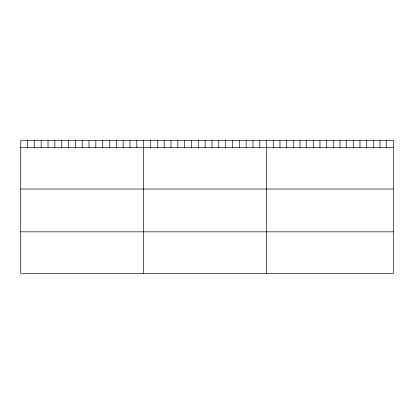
<?xml version="1.0" encoding="UTF-8"?>
<svg xmlns="http://www.w3.org/2000/svg" width="414" height="414" viewBox="0 0 414 414"><rect width="100%" height="100%" fill="white"/><g stroke="black" fill="none" stroke-linecap="round" stroke-linejoin="round"><path stroke-width="0.62" d="M20.7 147.519L393.3 147.519M20.7 189.043L393.3 189.043M20.7 231.824L393.3 231.824M386.635 140.651L386.635 147.519M379.964 140.651L379.964 147.519M373.299 140.651L373.299 147.519M366.628 140.651L366.628 147.519M359.963 140.651L359.963 147.519M353.292 140.651L353.292 147.519M346.627 140.651L346.627 147.519M339.961 140.651L339.961 147.519M333.291 140.651L333.291 147.519M326.625 140.651L326.625 147.519M319.955 140.651L319.955 147.519M313.289 140.651L313.289 147.519M306.624 140.651L306.624 147.519M299.953 140.651L299.953 147.519M293.288 140.651L293.288 147.519M286.617 140.651L286.617 147.519M279.952 140.651L279.952 147.519M273.281 140.651L273.281 147.519M266.616 140.651L266.616 273.349M259.785 140.651L259.785 147.519M252.954 140.651L252.954 147.519M246.123 140.651L246.123 147.519M239.292 140.651L239.292 147.519M232.461 140.651L232.461 147.519M225.63 140.651L225.63 147.519M218.799 140.651L218.799 147.519M211.968 140.651L211.968 147.519M205.137 140.651L205.137 147.519M198.306 140.651L198.306 147.519M191.475 140.651L191.475 147.519M184.644 140.651L184.644 147.519M177.813 140.651L177.813 147.519M170.982 140.651L170.982 147.519M164.151 140.651L164.151 147.519M157.32 140.651L157.32 147.519M150.489 140.651L150.489 147.519M143.658 140.651L143.658 273.349M136.827 140.651L136.827 147.519M129.996 140.651L129.996 147.519M123.165 140.651L123.165 147.519M116.334 140.651L116.334 147.519M109.503 140.651L109.503 147.519M102.672 140.651L102.672 147.519M95.841 140.651L95.841 147.519M89.01 140.651L89.01 147.519M82.179 140.651L82.179 147.519M75.348 140.651L75.348 147.519M68.517 140.651L68.517 147.519M61.686 140.651L61.686 147.519M54.855 140.651L54.855 147.519M48.024 140.651L48.024 147.519M41.193 140.651L41.193 147.519M34.362 140.651L34.362 147.519M27.531 140.651L27.531 147.519M393.3 140.651L20.7 140.651L20.7 273.349L393.3 273.349L393.3 140.651"/></g></svg>
